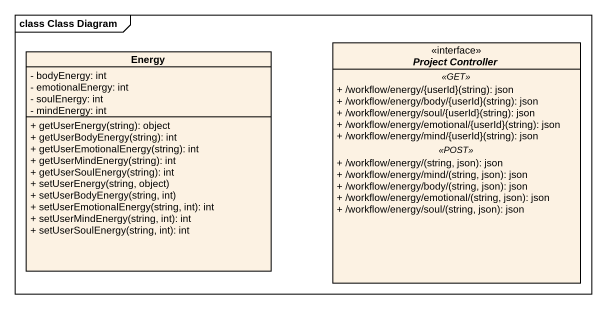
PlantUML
@startuml
mainframe class Class Diagram
hide circle
hide empty members
skinparam classAttributeIconSize 0
class Energy {
  - bodyEnergy: int
  - emotionalEnergy: int
  - soulEnergy: int
  - mindEnergy: int
  + getUserEnergy(string): object
  + getUserBodyEnergy(string): int
  + getUserEmotionalEnergy(string): int
  + getUserMindEnergy(string): int
  + getUserSoulEnergy(string): int
  + setUserEnergy(string, object)
  + setUserBodyEnergy(string, int)
  + setUserEmotionalEnergy(string, int): int
  + setUserMindEnergy(string, int): int
  + setUserSoulEnergy(string, int): int
}
interface "Project Controller" as Project_Controller {
  .. <<GET>> ..
  + /workflow/energy/{userId}(string): json
  + /workflow/energy/body/{userId}(string): json
  + /workflow/energy/soul/{userId}(string): json
  + /workflow/energy/emotional/{userId}(string): json
  + /workflow/energy/mind/{userId}(string): json
  .. <<POST>> ..
  + /workflow/energy/(string, json): json
  + /workflow/energy/mind/(string, json): json
  + /workflow/energy/body/(string, json): json
  + /workflow/energy/emotional/(string, json): json
  + /workflow/energy/soul/(string, json): json
}
@enduml
